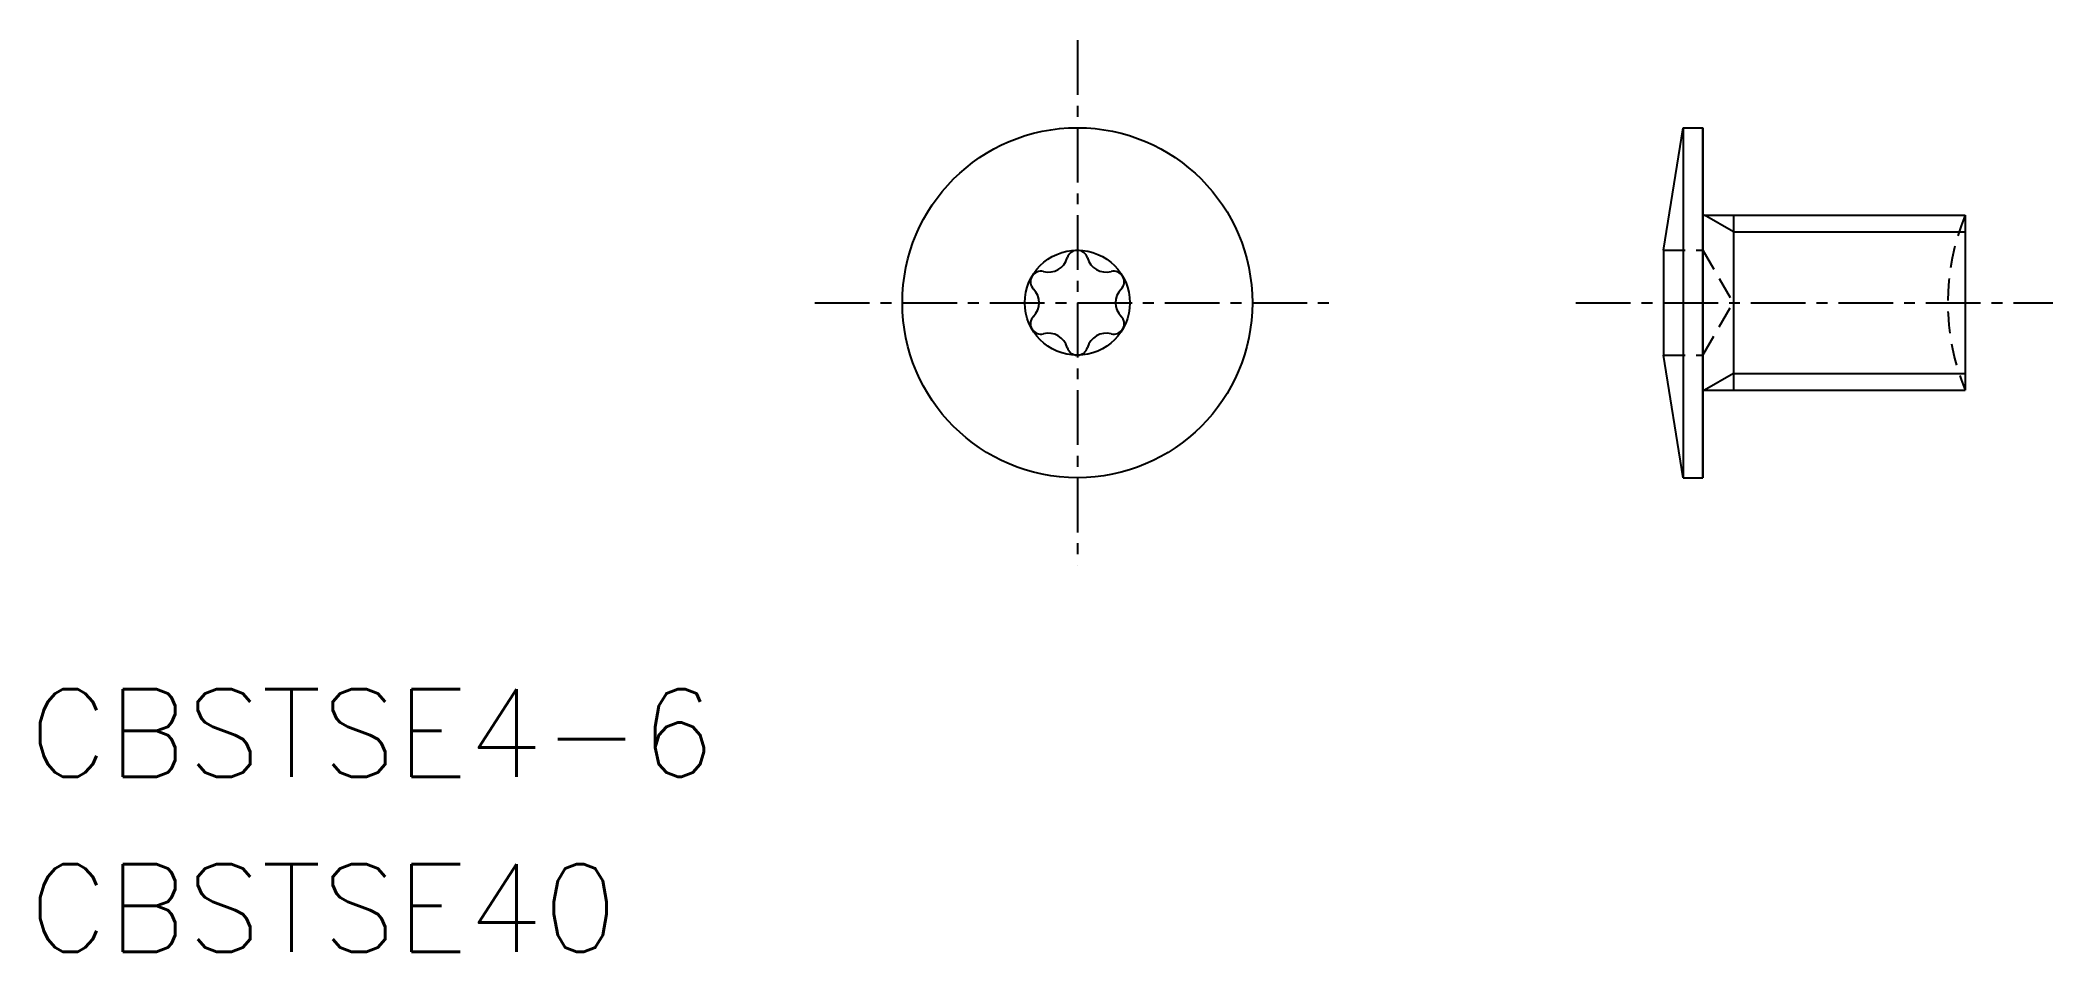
# Model space of a CAD drawing. Extents: x 6.6 to 52.6, y 6.3 to 27.2.
import ezdxf

# ---------------------------------------------------------------- set-up
doc = ezdxf.new("R2010")
doc.units = 0
doc.linetypes.add('CENTER', pattern=[2, 1.25, -0.25, 0.25, -0.25])
doc.linetypes.add('DASHED', pattern=[0.75, 0.5, -0.25])
doc.layers.get('0').update_dxf_attribs({"linetype": 'CONTINUOUS'})
doc.layers.add('CENTER', color=1, linetype='CENTER')
doc.styles.get("Standard").update_dxf_attribs({"font": 'romans.shx', "bigfont": 'bigfont.shx'})

msp = doc.modelspace()

# ---------------------------------------------------------------- linework, layer by layer
at = {"color": 7, "linetype": 'CONTINUOUS'}
for p, q in [((43.696, 22.352), (44.146, 25.152)), ((44.146, 25.152), (44.596, 25.152)), ((44.146, 25.152), (44.146, 17.152)), ((44.596, 25.152), (44.596, 17.152)), ((44.596, 17.152), (44.596, 25.152)), ((44.596, 23.152), (50.596, 23.152)), ((45.296, 23.152), (45.296, 19.152)), ((50.596, 23.152), (50.596, 19.152)), ((43.696, 22.352), (43.696, 19.952)), ((44.146, 17.152), (43.696, 19.952)), ((44.596, 19.152), (50.596, 19.152)), ((44.146, 17.152), (44.596, 17.152))]:
    msp.add_line(p, q, dxfattribs=at)
at = {"color": 3, "linetype": 'CONTINUOUS'}
for p, q in [((45.296, 22.773), (44.639, 23.152)), ((45.296, 22.773), (50.596, 22.773)), ((45.296, 19.531), (44.639, 19.152)), ((45.296, 19.531), (50.596, 19.531))]:
    msp.add_line(p, q, dxfattribs=at)
at = {"color": 3, "linetype": 'DASHED'}
for p, q in [((43.696, 22.352), (44.596, 22.352)), ((44.596, 22.352), (45.288, 21.152)), ((44.596, 19.952), (45.288, 21.152)), ((43.696, 19.952), (44.596, 19.952))]:
    msp.add_line(p, q, dxfattribs=at)
at = {"color": 7, "linetype": 'CONTINUOUS'}
for radius in [4, 1.2]:
    msp.add_circle((30.3, 21.152), radius, dxfattribs=at)
at = {"color": 3, "linetype": 'DASHED'}
msp.add_arc((55.396, 21.152), 5.2, 157.3801, 202.6199, dxfattribs=at)
at = {"color": 7, "linetype": 'CONTINUOUS'}
for centre, radius, start, end in [((29.64, 22.295), 0.445, 255.4977, 344.5023), ((30.3, 22.112), 0.24, 15.4977, 164.5023), ((30.959, 22.295), 0.445, 195.4977, 284.5023), ((29.468, 21.632), 0.24, 75.4977, 224.5023), ((31.131, 21.632), 0.24, 315.4977, 104.5023), ((28.98, 21.152), 0.445, 315.4977, 44.5023), ((31.619, 21.152), 0.445, 135.4977, 224.5023), ((29.468, 20.672), 0.24, 135.4977, 284.5023), ((31.131, 20.672), 0.24, 255.4977, 44.5023), ((29.64, 20.009), 0.445, 15.4977, 104.5023), ((30.959, 20.009), 0.445, 75.4977, 164.5023), ((30.3, 20.192), 0.24, 195.4977, 344.5023)]:
    msp.add_arc(centre, radius, start, end, dxfattribs=at)
at = {"layer": 'CENTER', "color": 1, "linetype": 'CENTER'}
for p, q in [((30.3, 27.152), (30.3, 15.152)), ((24.3, 21.152), (36.3, 21.152)), ((41.696, 21.152), (52.596, 21.152))]:
    msp.add_line(p, q, dxfattribs=at)

# ---------------------------------------------------------------- texts
at = {"color": 7, "linetype": 'CONTINUOUS'}
for s, p in [('CBSTSE4-6', (6.337, 10.316)), ('CBSTSE40', (6.337, 6.316))]:
    msp.add_text(s, height=2, dxfattribs=at).set_placement(p)

doc.saveas('drawing.dxf')
